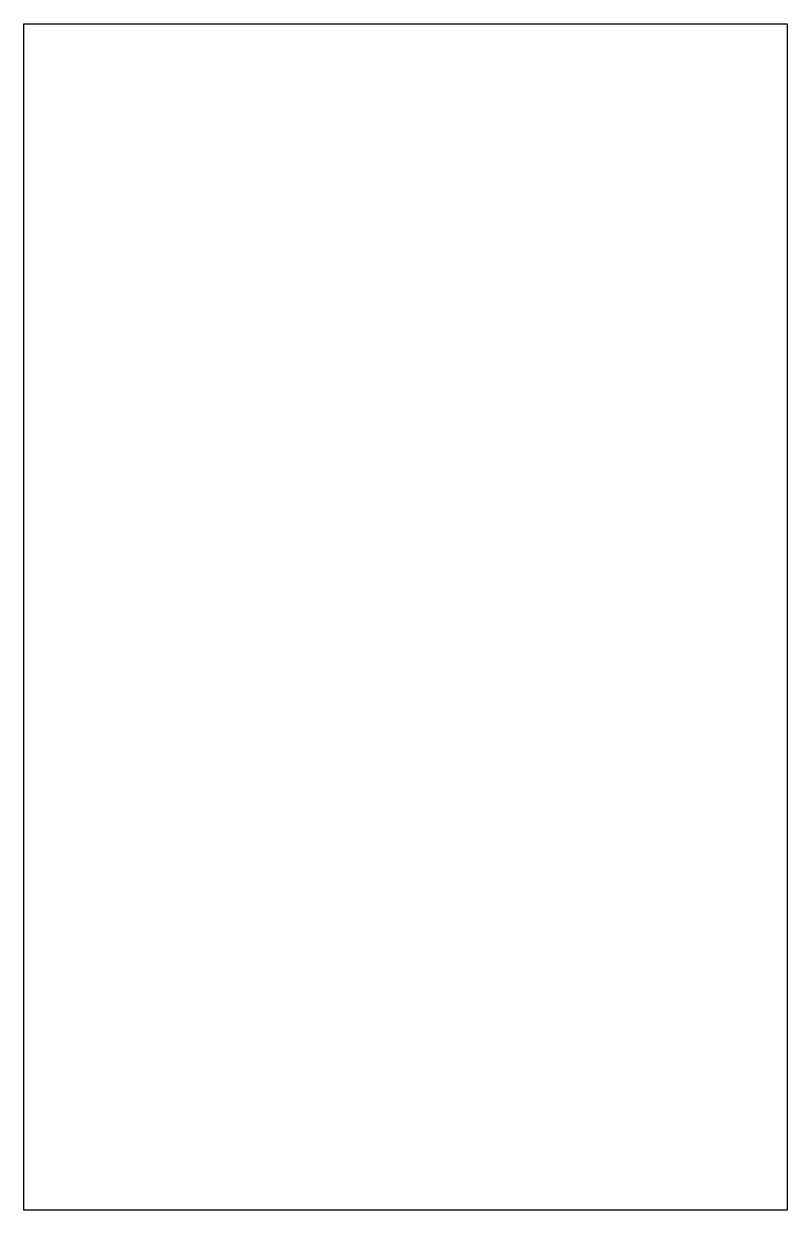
# Model space of a CAD drawing. Header units: millimetres. Extents: x -17.6 to 18.6, y -28.9 to 27.5.
import ezdxf

# ---------------------------------------------------------------- set-up
doc = ezdxf.new("R2010")
doc.units = ezdxf.units.MM
picture_1 = doc.add_image_def('image1.bmp', size_in_pixel=(137, 213))

msp = doc.modelspace()

# ---------------------------------------------------------------- pictures from other files: only their frames are drawn
image = msp.add_image(picture_1, insert=(-17.646, -28.861), size_in_units=(36.243, 56.349))
image.dxf.flags = 7

doc.saveas('drawing.dxf')
